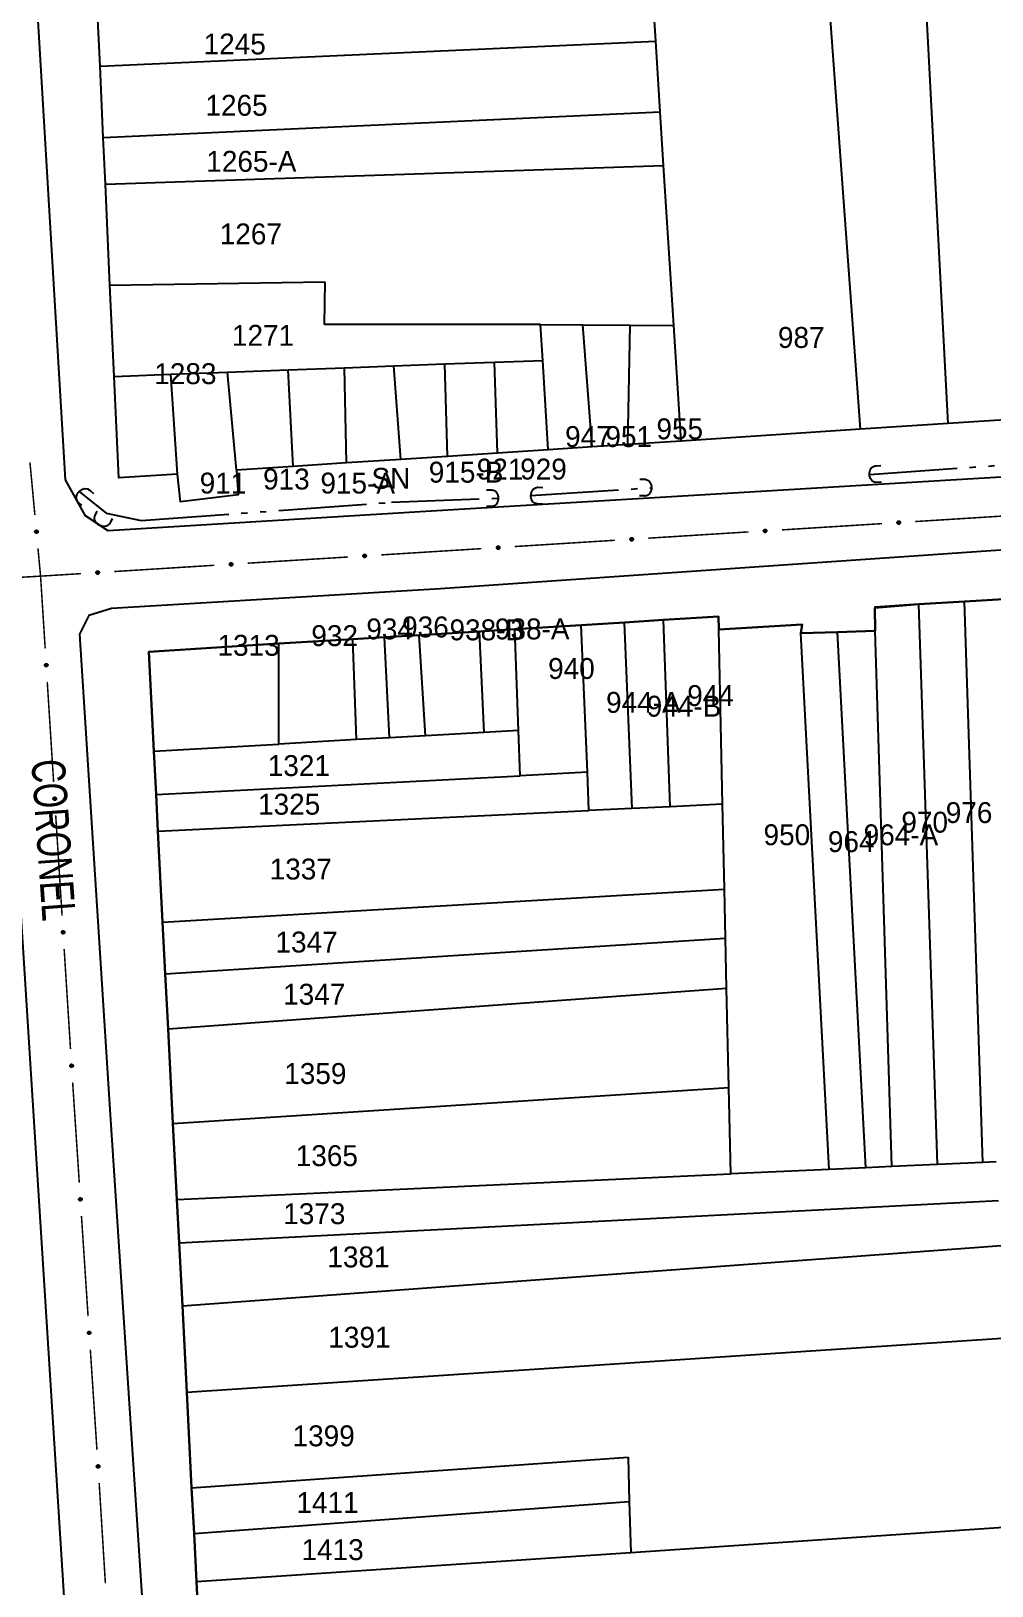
# Model space of a CAD drawing. Extents: x 201225 to 202591, y 4854937 to 4856079.
# Drawn here: x 202127.8 to 202242.7, y 4855691.4 to 4855877.3 of the extents above; entities that cross this region are included whole.
import ezdxf
from ezdxf.enums import TextEntityAlignment as Align

# ---------------------------------------------------------------- set-up
doc = ezdxf.new("R2010")
doc.units = 0
doc.header["$LTSCALE"] = 1.5
doc.header["$MEASUREMENT"] = 0
doc.linetypes.add('TRACO_05', pattern=[11, 7, -1, 0.5, -1, 0.5, -1])
for name, color, linetype in [('CD_MALHA_LOTES', 7, 'CONTINUOUS'), ('HD-VALAS-DRENOS', 170, 'CONTINUOUS'), ('RU-QUADRA', 210, 'CONTINUOUS'), ('SV-BUEIRO-VALA', 7, 'CONTINUOUS'), ('SV-EIXO-RUA-PAV', 20, 'CONTINUOUS'), ('SV-RUA-PAVIM', 7, 'CONTINUOUS'), ('SV-TXT-RUA-PAV', 7, 'CONTINUOUS'), ('Th_NmrPort', 7, 'CONTINUOUS')]:
    doc.layers.add(name, color=color, linetype=linetype)
doc.styles.add('ARIAL', font='ARIAL.SHX')

# ---------------------------------------------------------------- blocks, each defined once
blk = doc.blocks.new('COD120', base_point=(202325.86, 4856054.02))
at = {"layer": 'SV-BUEIRO-VALA'}
blk.add_lwpolyline([(202324.86, 4856052.62), (202324.86, 4856053.203333), (202324.86, 4856053.290833), (202324.943333, 4856053.524167), (202325.11, 4856053.786667), (202325.36, 4856053.9325), (202325.693333, 4856054.02), (202326.026667, 4856054.02), (202326.36, 4856053.9325), (202326.61, 4856053.786667), (202326.776667, 4856053.524167), (202326.86, 4856053.290833), (202326.86, 4856053.203333), (202326.86, 4856052.62)], dxfattribs=at)

msp = doc.modelspace()

# ---------------------------------------------------------------- linework, layer by layer
at = {"layer": 'CD_MALHA_LOTES', "linetype": 'Continuous', "flags": 128}
for points in [[(202227.03, 4855829.73), (202222.2, 4855895.68)], [(202237.51, 4855830.41), (202234.06, 4855896.52)], [(202202.54, 4855876.15), (202202.12, 4855882.91)], [(202136.08, 4855873.16), (202135.79, 4855879.55)], [(202136.08, 4855873.16), (202202.54, 4855876.15)], [(202203.08, 4855867.67), (202202.54, 4855876.15)], [(202136.47, 4855864.63), (202136.08, 4855873.16)], [(202136.47, 4855864.63), (202203.08, 4855867.67)], [(202203.49, 4855861.27), (202203.08, 4855867.67)], [(202136.72, 4855859.03), (202136.47, 4855864.63)], [(202136.72, 4855859.03), (202203.49, 4855861.27)], [(202204.69, 4855842.13), (202203.49, 4855861.27)], [(202137.27, 4855846.96), (202136.72, 4855859.03)], [(202137.27, 4855846.96), (202162.98, 4855847.35)], [(202137.76, 4855836.06), (202137.27, 4855846.96)], [(202189.02, 4855837.97), (202188.77, 4855842.27)], [(202188.77, 4855842.27), (202193.84, 4855842.23)], [(202194.94, 4855827.62), (202193.84, 4855842.23)], [(202193.84, 4855842.23), (202199.49, 4855842.18)], [(202199.21, 4855827.9), (202199.49, 4855842.18)], [(202199.49, 4855842.18), (202204.69, 4855842.13)], [(202205.57, 4855828.32), (202204.69, 4855842.13)], [(202158.57, 4855836.84), (202165.32, 4855837.09)], [(202165.32, 4855837.09), (202171.23, 4855837.3)], [(202165.57, 4855825.7), (202165.32, 4855837.09)], [(202171.23, 4855837.3), (202177.31, 4855837.54)], [(202172.05, 4855826.12), (202171.23, 4855837.3)], [(202177.31, 4855837.54), (202183.25, 4855837.76)], [(202177.65, 4855826.49), (202177.31, 4855837.54)], [(202183.25, 4855837.76), (202189.02, 4855837.97)], [(202183.6, 4855826.88), (202183.25, 4855837.76)], [(202189.67, 4855827.28), (202189.02, 4855837.97)], [(202137.76, 4855836.06), (202144.53, 4855836.31)], [(202138.31, 4855823.91), (202137.76, 4855836.06)], [(202144.53, 4855836.31), (202151.34, 4855836.57)], [(202145.35, 4855824.37), (202144.53, 4855836.31)], [(202151.34, 4855836.57), (202158.57, 4855836.84)], [(202152.4, 4855824.83), (202151.34, 4855836.57)], [(202159.18, 4855825.28), (202158.57, 4855836.84)], [(202227.03, 4855829.73), (202205.57, 4855828.32)], [(202237.51, 4855830.41), (202227.03, 4855829.73)], [(202249.22, 4855831.18), (202237.51, 4855830.41)], [(202199.21, 4855827.9), (202194.94, 4855827.62)], [(202205.57, 4855828.32), (202199.21, 4855827.9)], [(202172.05, 4855826.12), (202165.57, 4855825.7)], [(202177.65, 4855826.49), (202172.05, 4855826.12)], [(202183.6, 4855826.88), (202177.65, 4855826.49)], [(202189.67, 4855827.28), (202183.6, 4855826.88)], [(202194.94, 4855827.62), (202189.67, 4855827.28)], [(202145.35, 4855824.37), (202138.31, 4855823.91)], [(202145.71, 4855821.06), (202145.35, 4855824.37)], [(202159.18, 4855825.28), (202152.4, 4855824.83)], [(202152.4, 4855824.83), (202152.62, 4855821.88)], [(202165.57, 4855825.7), (202159.18, 4855825.28)], [(202152.62, 4855821.88), (202145.71, 4855821.06)], [(202239.46, 4855809.13), (202244.87, 4855809.47)], [(202203.49, 4855806.93), (202210.05, 4855807.33)], [(202210.05, 4855807.33), (202210.09, 4855805.78)], [(202228.73, 4855808.38), (202234.02, 4855808.8)], [(202228.79, 4855805.63), (202228.73, 4855808.38)], [(202234.02, 4855808.8), (202239.46, 4855809.13)], [(202236.23, 4855741.83), (202234.02, 4855808.8)], [(202241.67, 4855742.08), (202239.46, 4855809.13)], [(202174.25, 4855805.13), (202181.46, 4855805.57)], [(202181.46, 4855805.57), (202185.68, 4855805.83)], [(202182.04, 4855793.48), (202181.46, 4855805.57)], [(202185.68, 4855805.83), (202193.64, 4855806.32)], [(202186.12, 4855793.71), (202185.68, 4855805.83)], [(202193.64, 4855806.32), (202198.79, 4855806.64)], [(202194.37, 4855788.72), (202193.64, 4855806.32)], [(202198.79, 4855806.64), (202203.49, 4855806.93)], [(202199.71, 4855784.38), (202198.79, 4855806.64)], [(202204.25, 4855784.6), (202203.49, 4855806.93)], [(202210.09, 4855805.78), (202220.04, 4855806.37)], [(202210.54, 4855784.9), (202210.09, 4855805.78)], [(202220.04, 4855806.37), (202219.89, 4855805.34)], [(202219.89, 4855805.34), (202224.3, 4855805.48)], [(202224.3, 4855805.48), (202228.79, 4855805.63)], [(202227.68, 4855741.43), (202224.3, 4855805.48)], [(202230.77, 4855741.57), (202228.79, 4855805.63)], [(202141.9, 4855803.14), (202157.46, 4855804.1)], [(202157.46, 4855804.1), (202166.3, 4855804.64)], [(202157.46, 4855792.09), (202157.46, 4855804.1)], [(202166.3, 4855804.64), (202170.12, 4855804.88)], [(202166.77, 4855792.62), (202166.3, 4855804.64)], [(202170.12, 4855804.88), (202174.25, 4855805.13)], [(202170.72, 4855792.84), (202170.12, 4855804.88)], [(202175, 4855793.08), (202174.25, 4855805.13)], [(202223.28, 4855741.23), (202219.89, 4855805.34)], [(202142.52, 4855791.24), (202141.9, 4855803.14)], [(202166.77, 4855792.62), (202157.46, 4855792.09)], [(202170.72, 4855792.84), (202166.77, 4855792.62)], [(202175, 4855793.08), (202170.72, 4855792.84)], [(202182.04, 4855793.48), (202175, 4855793.08)], [(202186.12, 4855793.71), (202182.04, 4855793.48)], [(202186.32, 4855788.31), (202186.12, 4855793.71)], [(202142.52, 4855791.24), (202157.46, 4855792.09)], [(202142.78, 4855786.08), (202142.52, 4855791.24)], [(202194.37, 4855788.72), (202186.32, 4855788.31)], [(202194.56, 4855784.14), (202194.37, 4855788.72)], [(202142.78, 4855786.08), (202186.32, 4855788.31)], [(202143.01, 4855781.67), (202142.78, 4855786.08)], [(202143.01, 4855781.67), (202194.56, 4855784.14)], [(202199.71, 4855784.38), (202194.56, 4855784.14)], [(202204.25, 4855784.6), (202199.71, 4855784.38)], [(202210.54, 4855784.9), (202204.25, 4855784.6)], [(202210.76, 4855774.76), (202210.54, 4855784.9)], [(202143.57, 4855770.8), (202143.01, 4855781.67)], [(202143.57, 4855770.8), (202210.76, 4855774.76)], [(202210.89, 4855768.88), (202210.76, 4855774.76)], [(202143.88, 4855764.62), (202143.57, 4855770.8)], [(202143.88, 4855764.62), (202210.89, 4855768.88)], [(202211.02, 4855762.92), (202210.89, 4855768.88)], [(202144.22, 4855758.06), (202143.88, 4855764.62)], [(202144.22, 4855758.06), (202211.02, 4855762.92)], [(202211.28, 4855751.01), (202211.02, 4855762.92)], [(202144.8, 4855746.73), (202144.22, 4855758.06)], [(202144.8, 4855746.73), (202211.28, 4855751.01)], [(202211.51, 4855740.69), (202211.28, 4855751.01)], [(202145.27, 4855737.63), (202144.8, 4855746.73)], [(202145.27, 4855737.63), (202211.51, 4855740.69)], [(202223.28, 4855741.23), (202211.51, 4855740.69)], [(202227.68, 4855741.43), (202223.28, 4855741.23)], [(202230.77, 4855741.57), (202227.68, 4855741.43)], [(202236.23, 4855741.83), (202230.77, 4855741.57)], [(202241.67, 4855742.08), (202236.23, 4855741.83)], [(202243.26, 4855742.15), (202241.67, 4855742.08)], [(202145.54, 4855732.47), (202145.27, 4855737.63)], [(202145.54, 4855732.47), (202243.55, 4855737.5)], [(202145.93, 4855724.91), (202145.54, 4855732.47)], [(202145.93, 4855724.91), (202243.88, 4855732.15)], [(202146.45, 4855714.62), (202145.93, 4855724.91)], [(202146.45, 4855714.62), (202244.56, 4855721.11)], [(202147.04, 4855703.16), (202146.45, 4855714.62)], [(202147.04, 4855703.16), (202199.23, 4855706.83)], [(202199.23, 4855706.83), (202199.38, 4855701.53)], [(202147.32, 4855697.71), (202147.04, 4855703.16)], [(202147.32, 4855697.71), (202199.38, 4855701.53)], [(202199.38, 4855701.53), (202199.55, 4855695.45)], [(202147.62, 4855691.97), (202147.32, 4855697.71)], [(202199.55, 4855695.45), (202245.94, 4855698.57)], [(202147.62, 4855691.97), (202199.55, 4855695.45)], [(202148.15, 4855681.54), (202147.62, 4855691.97)]]:
    msp.add_lwpolyline(points, dxfattribs=at)
at = {"layer": 'CD_MALHA_LOTES', "linetype": 'Continuous'}
for points in [[(202162.98, 4855847.35), (202162.87, 4855842.27)], [(202188.77, 4855842.27), (202162.87, 4855842.27)]]:
    msp.add_lwpolyline(points, dxfattribs=at)
at = {"layer": 'HD-VALAS-DRENOS', "linetype": 'TRACO_05'}
for points in [[(202228.11, 4855824.34, 8.88), (202250.09, 4855825.87, 8.35), (202255.49, 4855826.05, 8.24), (202261.86, 4855826.72, 8.23), (202266.82, 4855826.94, 8.13), (202272.97, 4855827.46, 7.91), (202277.86, 4855827.76, 7.84), (202283.2, 4855828.13, 7.81), (202288.76, 4855828.57, 7.66), (202293.57, 4855828.87, 7.31), (202298.02, 4855829.24, 7.26), (202302.61, 4855829.84, 7.08), (202306.73, 4855830.63, 7.03), (202308.28, 4855829.03, 7.01)], [(202133.58, 4855822.29, 10.92), (202136.83, 4855819.72, 10.9), (202141.01, 4855818.81, 10.69), (202170.94, 4855821, 9.95), (202183.7, 4855821.5, 9.86)], [(202187.62, 4855821.83, 9.85), (202202.03, 4855822.74, 9.45)]]:
    msp.add_polyline3d(points, dxfattribs=at)
at = {"layer": 'RU-QUADRA', "linetype": 'Continuous'}
msp.add_lwpolyline([(202249.22, 4855831.18), (202237.51, 4855830.41), (202227.03, 4855829.73), (202205.57, 4855828.32), (202199.21, 4855827.9), (202194.94, 4855827.62), (202189.67, 4855827.28), (202183.6, 4855826.88), (202177.65, 4855826.49), (202172.05, 4855826.12), (202165.57, 4855825.7), (202159.18, 4855825.28), (202152.4, 4855824.83), (202152.62, 4855821.88), (202145.71, 4855821.06), (202145.35, 4855824.37), (202138.31, 4855823.91), (202137.76, 4855836.06), (202137.27, 4855846.96), (202136.72, 4855859.03), (202136.47, 4855864.63), (202136.08, 4855873.16), (202135.79, 4855879.55)], dxfattribs=at)
at = {"layer": 'RU-QUADRA', "linetype": 'Continuous', "flags": 128}
msp.add_lwpolyline([(202244.87, 4855809.47), (202239.46, 4855809.13), (202234.02, 4855808.8), (202228.74, 4855808.48), (202228.79, 4855805.63), (202224.3, 4855805.48), (202219.89, 4855805.34), (202220.04, 4855806.37), (202210.09, 4855805.78), (202210.05, 4855807.33), (202203.49, 4855806.93), (202198.79, 4855806.64), (202193.64, 4855806.32), (202185.68, 4855805.83), (202181.46, 4855805.57), (202174.25, 4855805.13), (202170.12, 4855804.88), (202166.3, 4855804.64), (202157.46, 4855804.1), (202141.9, 4855803.14), (202142.52, 4855791.24), (202142.78, 4855786.08), (202143.01, 4855781.67), (202143.57, 4855770.8), (202143.88, 4855764.62), (202144.22, 4855758.06), (202144.8, 4855746.73), (202145.27, 4855737.63), (202145.54, 4855732.47), (202145.93, 4855724.91), (202146.45, 4855714.62), (202147.04, 4855703.16), (202147.32, 4855697.71), (202147.62, 4855691.97), (202148.15, 4855681.54)], dxfattribs=at)
at = {"layer": 'SV-EIXO-RUA-PAV', "const_width": 0.18}
for points in [[(202127.7, 4855825.78), (202128.29, 4855819.47)], [(202217.63, 4855817.7), (202229.61, 4855818.45)], [(202233.6, 4855818.7), (202245.57, 4855819.45)], [(202201.66, 4855816.71), (202213.64, 4855817.46)], [(202128.66, 4855815.49), (202128.94, 4855812.5)], [(202169.72, 4855814.71), (202181.7, 4855815.46)], [(202185.69, 4855815.71), (202197.67, 4855816.46)], [(202137.78, 4855812.72), (202149.76, 4855813.47)], [(202153.75, 4855813.72), (202165.73, 4855814.46)], [(202121.81, 4855811.76), (202128.8, 4855812.16)], [(202128.8, 4855812.16), (202128.97, 4855812.17)], [(202128.94, 4855812.5), (202128.97, 4855812.17)], [(202128.97, 4855812.17), (202133.79, 4855812.47)], [(202128.97, 4855812.17), (202129.52, 4855803.52)], [(202129.77, 4855799.53), (202130.53, 4855787.55)], [(202130.78, 4855783.56), (202131.54, 4855771.59)], [(202131.79, 4855767.59), (202132.55, 4855755.62)], [(202132.81, 4855751.63), (202132.84, 4855751.09)], [(202132.84, 4855751.09), (202133.6, 4855739.65)], [(202133.86, 4855735.66), (202134.65, 4855723.69)], [(202134.92, 4855719.7), (202135.71, 4855707.72)], [(202135.98, 4855703.73), (202136.04, 4855702.75)], [(202136.04, 4855702.75), (202136.72, 4855691.75)]]:
    msp.add_lwpolyline(points, dxfattribs=at)
at = {"layer": 'SV-EIXO-RUA-PAV'}
for points in [[(202231.45, 4855818.68), (202231.48, 4855818.71), (202231.52, 4855818.74), (202231.55, 4855818.75), (202231.59, 4855818.76), (202231.62, 4855818.76), (202231.66, 4855818.75), (202231.7, 4855818.73), (202231.73, 4855818.7), (202231.76, 4855818.66), (202231.77, 4855818.63), (202231.78, 4855818.59), (202231.77, 4855818.56), (202231.76, 4855818.52), (202231.75, 4855818.48), (202231.71, 4855818.45), (202231.68, 4855818.42), (202231.64, 4855818.41), (202231.61, 4855818.4), (202231.57, 4855818.41), (202231.54, 4855818.41), (202231.5, 4855818.43), (202231.46, 4855818.47), (202231.44, 4855818.5), (202231.43, 4855818.53), (202231.42, 4855818.57), (202231.42, 4855818.6), (202231.43, 4855818.64), (202231.45, 4855818.68)], [(202128.57, 4855817.63), (202128.61, 4855817.6), (202128.64, 4855817.57), (202128.65, 4855817.53), (202128.65, 4855817.5), (202128.65, 4855817.47), (202128.65, 4855817.43), (202128.63, 4855817.39), (202128.6, 4855817.35), (202128.56, 4855817.33), (202128.53, 4855817.31), (202128.49, 4855817.31), (202128.46, 4855817.31), (202128.42, 4855817.32), (202128.38, 4855817.33), (202128.35, 4855817.37), (202128.32, 4855817.4), (202128.31, 4855817.43), (202128.3, 4855817.47), (202128.3, 4855817.5), (202128.31, 4855817.54), (202128.33, 4855817.58), (202128.36, 4855817.61), (202128.39, 4855817.64), (202128.43, 4855817.65), (202128.46, 4855817.66), (202128.5, 4855817.66), (202128.53, 4855817.65), (202128.57, 4855817.63)], [(202199.51, 4855816.68), (202199.55, 4855816.72), (202199.58, 4855816.75), (202199.62, 4855816.76), (202199.65, 4855816.76), (202199.68, 4855816.76), (202199.72, 4855816.75), (202199.76, 4855816.74), (202199.79, 4855816.7), (202199.82, 4855816.67), (202199.83, 4855816.63), (202199.84, 4855816.6), (202199.84, 4855816.56), (202199.83, 4855816.53), (202199.81, 4855816.49), (202199.78, 4855816.45), (202199.74, 4855816.43), (202199.71, 4855816.42), (202199.67, 4855816.41), (202199.64, 4855816.41), (202199.6, 4855816.42), (202199.56, 4855816.44), (202199.53, 4855816.47), (202199.5, 4855816.51), (202199.49, 4855816.54), (202199.49, 4855816.58), (202199.49, 4855816.61), (202199.49, 4855816.65), (202199.51, 4855816.68)], [(202215.48, 4855817.68), (202215.51, 4855817.72), (202215.55, 4855817.74), (202215.58, 4855817.76), (202215.62, 4855817.76), (202215.65, 4855817.76), (202215.69, 4855817.75), (202215.73, 4855817.73), (202215.76, 4855817.7), (202215.79, 4855817.66), (202215.8, 4855817.63), (202215.81, 4855817.59), (202215.81, 4855817.56), (202215.8, 4855817.52), (202215.78, 4855817.49), (202215.74, 4855817.45), (202215.71, 4855817.42), (202215.68, 4855817.41), (202215.64, 4855817.41), (202215.6, 4855817.41), (202215.57, 4855817.42), (202215.53, 4855817.44), (202215.5, 4855817.47), (202215.47, 4855817.5), (202215.46, 4855817.54), (202215.45, 4855817.57), (202215.45, 4855817.61), (202215.46, 4855817.64), (202215.48, 4855817.68)], [(202167.58, 4855814.69), (202167.61, 4855814.73), (202167.64, 4855814.75), (202167.68, 4855814.77), (202167.71, 4855814.77), (202167.75, 4855814.77), (202167.78, 4855814.76), (202167.82, 4855814.74), (202167.86, 4855814.71), (202167.88, 4855814.67), (202167.9, 4855814.64), (202167.9, 4855814.6), (202167.9, 4855814.57), (202167.89, 4855814.53), (202167.87, 4855814.49), (202167.84, 4855814.46), (202167.8, 4855814.43), (202167.77, 4855814.42), (202167.73, 4855814.42), (202167.7, 4855814.42), (202167.66, 4855814.43), (202167.62, 4855814.45), (202167.59, 4855814.48), (202167.56, 4855814.51), (202167.55, 4855814.55), (202167.55, 4855814.58), (202167.55, 4855814.62), (202167.55, 4855814.65), (202167.58, 4855814.69)], [(202183.54, 4855815.69), (202183.58, 4855815.72), (202183.61, 4855815.75), (202183.65, 4855815.76), (202183.68, 4855815.77), (202183.72, 4855815.76), (202183.75, 4855815.76), (202183.79, 4855815.74), (202183.83, 4855815.71), (202183.85, 4855815.67), (202183.86, 4855815.64), (202183.87, 4855815.6), (202183.87, 4855815.57), (202183.86, 4855815.53), (202183.84, 4855815.49), (202183.81, 4855815.45), (202183.77, 4855815.43), (202183.74, 4855815.42), (202183.7, 4855815.41), (202183.67, 4855815.41), (202183.63, 4855815.42), (202183.59, 4855815.44), (202183.56, 4855815.47), (202183.53, 4855815.51), (202183.52, 4855815.54), (202183.52, 4855815.58), (202183.52, 4855815.61), (202183.52, 4855815.65), (202183.54, 4855815.69)], [(202151.61, 4855813.69), (202151.64, 4855813.73), (202151.67, 4855813.76), (202151.71, 4855813.77), (202151.74, 4855813.77), (202151.78, 4855813.77), (202151.81, 4855813.76), (202151.85, 4855813.74), (202151.89, 4855813.71), (202151.91, 4855813.68), (202151.93, 4855813.64), (202151.93, 4855813.61), (202151.93, 4855813.57), (202151.92, 4855813.54), (202151.9, 4855813.5), (202151.87, 4855813.46), (202151.83, 4855813.44), (202151.8, 4855813.42), (202151.76, 4855813.42), (202151.73, 4855813.42), (202151.69, 4855813.43), (202151.66, 4855813.45), (202151.62, 4855813.48), (202151.59, 4855813.52), (202151.58, 4855813.55), (202151.58, 4855813.58), (202151.58, 4855813.62), (202151.59, 4855813.66), (202151.61, 4855813.69)], [(202135.64, 4855812.7), (202135.67, 4855812.73), (202135.7, 4855812.76), (202135.74, 4855812.77), (202135.77, 4855812.78), (202135.81, 4855812.77), (202135.84, 4855812.77), (202135.88, 4855812.75), (202135.92, 4855812.72), (202135.94, 4855812.68), (202135.96, 4855812.64), (202135.96, 4855812.61), (202135.96, 4855812.57), (202135.95, 4855812.54), (202135.93, 4855812.5), (202135.9, 4855812.46), (202135.87, 4855812.44), (202135.83, 4855812.43), (202135.8, 4855812.42), (202135.76, 4855812.42), (202135.72, 4855812.43), (202135.69, 4855812.45), (202135.65, 4855812.48), (202135.63, 4855812.52), (202135.61, 4855812.55), (202135.61, 4855812.59), (202135.61, 4855812.62), (202135.62, 4855812.66), (202135.64, 4855812.7)], [(202129.75, 4855801.68), (202129.78, 4855801.64), (202129.81, 4855801.61), (202129.82, 4855801.57), (202129.82, 4855801.54), (202129.82, 4855801.5), (202129.81, 4855801.47), (202129.8, 4855801.43), (202129.76, 4855801.39), (202129.73, 4855801.37), (202129.69, 4855801.36), (202129.66, 4855801.35), (202129.62, 4855801.35), (202129.59, 4855801.36), (202129.55, 4855801.38), (202129.51, 4855801.41), (202129.49, 4855801.45), (202129.48, 4855801.48), (202129.47, 4855801.52), (202129.47, 4855801.55), (202129.48, 4855801.59), (202129.5, 4855801.63), (202129.53, 4855801.66), (202129.57, 4855801.69), (202129.6, 4855801.7), (202129.64, 4855801.7), (202129.67, 4855801.7), (202129.71, 4855801.7), (202129.75, 4855801.68)], [(202130.76, 4855785.71), (202130.79, 4855785.68), (202130.82, 4855785.64), (202130.83, 4855785.61), (202130.84, 4855785.57), (202130.83, 4855785.54), (202130.83, 4855785.5), (202130.81, 4855785.46), (202130.78, 4855785.43), (202130.74, 4855785.4), (202130.71, 4855785.39), (202130.67, 4855785.38), (202130.64, 4855785.38), (202130.6, 4855785.39), (202130.56, 4855785.41), (202130.52, 4855785.45), (202130.5, 4855785.48), (202130.49, 4855785.51), (202130.48, 4855785.55), (202130.48, 4855785.59), (202130.49, 4855785.62), (202130.51, 4855785.66), (202130.54, 4855785.69), (202130.58, 4855785.72), (202130.61, 4855785.73), (202130.65, 4855785.74), (202130.68, 4855785.74), (202130.72, 4855785.73), (202130.76, 4855785.71)], [(202131.77, 4855769.74), (202131.81, 4855769.71), (202131.83, 4855769.67), (202131.84, 4855769.64), (202131.85, 4855769.6), (202131.85, 4855769.57), (202131.84, 4855769.53), (202131.82, 4855769.5), (202131.79, 4855769.46), (202131.75, 4855769.43), (202131.72, 4855769.42), (202131.68, 4855769.41), (202131.65, 4855769.42), (202131.61, 4855769.43), (202131.57, 4855769.44), (202131.54, 4855769.48), (202131.51, 4855769.51), (202131.5, 4855769.55), (202131.5, 4855769.58), (202131.5, 4855769.62), (202131.5, 4855769.65), (202131.52, 4855769.69), (202131.56, 4855769.73), (202131.59, 4855769.75), (202131.62, 4855769.76), (202131.66, 4855769.77), (202131.7, 4855769.77), (202131.73, 4855769.76), (202131.77, 4855769.74)], [(202132.78, 4855753.77), (202132.82, 4855753.74), (202132.84, 4855753.7), (202132.86, 4855753.67), (202132.86, 4855753.64), (202132.86, 4855753.6), (202132.85, 4855753.56), (202132.83, 4855753.53), (202132.8, 4855753.49), (202132.76, 4855753.47), (202132.73, 4855753.45), (202132.69, 4855753.45), (202132.66, 4855753.45), (202132.62, 4855753.46), (202132.59, 4855753.48), (202132.55, 4855753.51), (202132.52, 4855753.54), (202132.51, 4855753.58), (202132.51, 4855753.61), (202132.51, 4855753.65), (202132.52, 4855753.68), (202132.54, 4855753.72), (202132.57, 4855753.76), (202132.6, 4855753.78), (202132.64, 4855753.8), (202132.67, 4855753.8), (202132.71, 4855753.8), (202132.74, 4855753.79), (202132.78, 4855753.77)], [(202133.83, 4855737.81), (202133.87, 4855737.77), (202133.89, 4855737.74), (202133.91, 4855737.7), (202133.91, 4855737.67), (202133.91, 4855737.64), (202133.9, 4855737.6), (202133.88, 4855737.56), (202133.85, 4855737.53), (202133.81, 4855737.5), (202133.78, 4855737.49), (202133.74, 4855737.48), (202133.71, 4855737.48), (202133.67, 4855737.49), (202133.64, 4855737.51), (202133.6, 4855737.54), (202133.57, 4855737.58), (202133.56, 4855737.61), (202133.56, 4855737.65), (202133.56, 4855737.68), (202133.57, 4855737.72), (202133.58, 4855737.76), (202133.62, 4855737.79), (202133.65, 4855737.82), (202133.69, 4855737.83), (202133.72, 4855737.83), (202133.76, 4855737.83), (202133.79, 4855737.83), (202133.83, 4855737.81)], [(202134.89, 4855721.84), (202134.92, 4855721.81), (202134.95, 4855721.77), (202134.96, 4855721.74), (202134.97, 4855721.71), (202134.96, 4855721.67), (202134.96, 4855721.63), (202134.94, 4855721.6), (202134.91, 4855721.56), (202134.87, 4855721.54), (202134.84, 4855721.52), (202134.8, 4855721.52), (202134.77, 4855721.52), (202134.73, 4855721.53), (202134.69, 4855721.55), (202134.66, 4855721.58), (202134.63, 4855721.61), (202134.62, 4855721.65), (202134.61, 4855721.68), (202134.61, 4855721.72), (202134.62, 4855721.75), (202134.64, 4855721.79), (202134.67, 4855721.83), (202134.71, 4855721.85), (202134.74, 4855721.86), (202134.78, 4855721.87), (202134.81, 4855721.87), (202134.85, 4855721.86), (202134.89, 4855721.84)], [(202135.94, 4855705.88), (202135.98, 4855705.84), (202136.01, 4855705.81), (202136.02, 4855705.77), (202136.02, 4855705.74), (202136.02, 4855705.71), (202136.01, 4855705.67), (202136, 4855705.63), (202135.96, 4855705.59), (202135.93, 4855705.57), (202135.89, 4855705.56), (202135.86, 4855705.55), (202135.82, 4855705.55), (202135.79, 4855705.56), (202135.75, 4855705.58), (202135.71, 4855705.61), (202135.69, 4855705.65), (202135.68, 4855705.68), (202135.67, 4855705.72), (202135.67, 4855705.75), (202135.68, 4855705.79), (202135.7, 4855705.83), (202135.73, 4855705.86), (202135.77, 4855705.89), (202135.8, 4855705.9), (202135.83, 4855705.9), (202135.87, 4855705.9), (202135.91, 4855705.9), (202135.94, 4855705.88)]]:
    msp.add_lwpolyline(points, close=True, dxfattribs=at)
for points in [[(202231.42, 4855818.6), (202231.76, 4855818.66)], [(202231.42, 4855818.57), (202231.77, 4855818.63)], [(202231.43, 4855818.64), (202231.73, 4855818.7)], [(202231.43, 4855818.62), (202231.74, 4855818.68)], [(202231.43, 4855818.59), (202231.76, 4855818.64)], [(202231.43, 4855818.55), (202231.77, 4855818.61)], [(202231.43, 4855818.53), (202231.78, 4855818.59)], [(202231.44, 4855818.66), (202231.71, 4855818.71)], [(202231.44, 4855818.52), (202231.77, 4855818.57)], [(202231.44, 4855818.5), (202231.77, 4855818.56)], [(202231.45, 4855818.68), (202231.7, 4855818.73)], [(202231.45, 4855818.48), (202231.77, 4855818.54)], [(202231.46, 4855818.47), (202231.76, 4855818.52)], [(202231.47, 4855818.7), (202231.67, 4855818.74)], [(202231.48, 4855818.71), (202231.66, 4855818.75)], [(202231.49, 4855818.45), (202231.75, 4855818.5)], [(202231.5, 4855818.73), (202231.63, 4855818.75)], [(202231.5, 4855818.43), (202231.75, 4855818.48)], [(202231.52, 4855818.74), (202231.62, 4855818.76)], [(202231.52, 4855818.43), (202231.72, 4855818.46)], [(202128.3, 4855817.5), (202128.32, 4855817.4)], [(202128.31, 4855817.54), (202128.35, 4855817.37)], [(202128.31, 4855817.52), (202128.33, 4855817.39)], [(202128.32, 4855817.55), (202128.36, 4855817.36)], [(202128.33, 4855817.58), (202128.38, 4855817.33)], [(202128.34, 4855817.59), (202128.4, 4855817.33)], [(202128.36, 4855817.61), (202128.42, 4855817.32)], [(202128.37, 4855817.63), (202128.44, 4855817.32)], [(202128.39, 4855817.64), (202128.46, 4855817.31)], [(202128.41, 4855817.64), (202128.48, 4855817.31)], [(202128.43, 4855817.65), (202128.49, 4855817.31)], [(202128.44, 4855817.65), (202128.51, 4855817.31)], [(202128.46, 4855817.66), (202128.53, 4855817.31)], [(202128.48, 4855817.66), (202128.55, 4855817.33)], [(202128.5, 4855817.66), (202128.56, 4855817.33)], [(202128.51, 4855817.65), (202128.58, 4855817.35)], [(202128.53, 4855817.65), (202128.6, 4855817.35)], [(202128.55, 4855817.64), (202128.61, 4855817.38)], [(202128.57, 4855817.63), (202128.63, 4855817.39)], [(202128.59, 4855817.62), (202128.64, 4855817.42)], [(202128.61, 4855817.6), (202128.65, 4855817.43)], [(202128.62, 4855817.58), (202128.65, 4855817.46)], [(202128.64, 4855817.57), (202128.65, 4855817.47)], [(202199.49, 4855816.65), (202199.79, 4855816.7)], [(202199.49, 4855816.63), (202199.8, 4855816.68)], [(202199.49, 4855816.61), (202199.82, 4855816.67)], [(202199.49, 4855816.59), (202199.82, 4855816.65)], [(202199.49, 4855816.58), (202199.83, 4855816.63)], [(202199.49, 4855816.56), (202199.83, 4855816.61)], [(202199.49, 4855816.54), (202199.84, 4855816.6)], [(202199.5, 4855816.66), (202199.77, 4855816.72)], [(202199.51, 4855816.68), (202199.76, 4855816.74)], [(202199.53, 4855816.7), (202199.73, 4855816.74)], [(202199.55, 4855816.72), (202199.72, 4855816.75)], [(202199.57, 4855816.74), (202199.69, 4855816.76)], [(202199.58, 4855816.75), (202199.68, 4855816.76)], [(202215.45, 4855817.61), (202215.79, 4855817.66)], [(202215.45, 4855817.57), (202215.8, 4855817.63)], [(202215.46, 4855817.64), (202215.76, 4855817.7)], [(202215.46, 4855817.63), (202215.77, 4855817.68)], [(202215.46, 4855817.59), (202215.79, 4855817.65)], [(202215.46, 4855817.55), (202215.8, 4855817.61)], [(202215.46, 4855817.54), (202215.81, 4855817.59)], [(202215.47, 4855817.66), (202215.74, 4855817.71)], [(202215.47, 4855817.52), (202215.8, 4855817.58)], [(202215.47, 4855817.5), (202215.81, 4855817.56)], [(202215.48, 4855817.68), (202215.73, 4855817.73)], [(202215.49, 4855817.48), (202215.8, 4855817.54)], [(202215.5, 4855817.7), (202215.7, 4855817.74)], [(202215.5, 4855817.47), (202215.8, 4855817.52)], [(202215.51, 4855817.72), (202215.69, 4855817.75)], [(202215.52, 4855817.45), (202215.78, 4855817.5)], [(202215.53, 4855817.73), (202215.66, 4855817.75)], [(202215.53, 4855817.44), (202215.78, 4855817.49)], [(202215.55, 4855817.74), (202215.65, 4855817.76)], [(202215.56, 4855817.43), (202215.75, 4855817.47)], [(202215.57, 4855817.42), (202215.74, 4855817.45)], [(202215.59, 4855817.41), (202215.72, 4855817.44)], [(202215.6, 4855817.41), (202215.71, 4855817.42)], [(202231.54, 4855818.41), (202231.71, 4855818.45)], [(202231.56, 4855818.41), (202231.69, 4855818.43)], [(202231.57, 4855818.41), (202231.68, 4855818.42)], [(202167.58, 4855814.69), (202167.82, 4855814.74)], [(202167.59, 4855814.71), (202167.79, 4855814.75)], [(202167.61, 4855814.73), (202167.78, 4855814.76)], [(202167.63, 4855814.74), (202167.76, 4855814.76)], [(202167.64, 4855814.75), (202167.75, 4855814.77)], [(202183.52, 4855815.65), (202183.83, 4855815.71)], [(202183.52, 4855815.63), (202183.83, 4855815.69)], [(202183.52, 4855815.61), (202183.85, 4855815.67)], [(202183.52, 4855815.6), (202183.85, 4855815.65)], [(202183.52, 4855815.58), (202183.86, 4855815.64)], [(202183.52, 4855815.56), (202183.87, 4855815.61)], [(202183.52, 4855815.54), (202183.87, 4855815.6)], [(202183.53, 4855815.53), (202183.87, 4855815.58)], [(202183.53, 4855815.51), (202183.87, 4855815.57)], [(202183.54, 4855815.69), (202183.79, 4855815.74)], [(202183.54, 4855815.67), (202183.8, 4855815.72)], [(202183.55, 4855815.49), (202183.86, 4855815.55)], [(202183.56, 4855815.71), (202183.76, 4855815.75)], [(202183.56, 4855815.47), (202183.86, 4855815.53)], [(202183.58, 4855815.72), (202183.75, 4855815.76)], [(202183.58, 4855815.46), (202183.85, 4855815.51)], [(202183.59, 4855815.44), (202183.84, 4855815.49)], [(202183.6, 4855815.74), (202183.72, 4855815.76)], [(202183.61, 4855815.75), (202183.72, 4855815.76)], [(202183.62, 4855815.44), (202183.82, 4855815.47)], [(202183.63, 4855815.42), (202183.81, 4855815.45)], [(202183.65, 4855815.42), (202183.78, 4855815.44)], [(202183.67, 4855815.41), (202183.77, 4855815.43)], [(202199.5, 4855816.52), (202199.83, 4855816.58)], [(202199.5, 4855816.51), (202199.84, 4855816.56)], [(202199.52, 4855816.49), (202199.83, 4855816.54)], [(202199.53, 4855816.47), (202199.83, 4855816.53)], [(202199.55, 4855816.46), (202199.81, 4855816.51)], [(202199.56, 4855816.44), (202199.81, 4855816.49)], [(202199.59, 4855816.43), (202199.78, 4855816.47)], [(202199.6, 4855816.42), (202199.78, 4855816.45)], [(202199.62, 4855816.42), (202199.75, 4855816.44)], [(202199.64, 4855816.41), (202199.74, 4855816.43)], [(202151.58, 4855813.62), (202151.91, 4855813.68)], [(202151.58, 4855813.6), (202151.91, 4855813.66)], [(202151.58, 4855813.58), (202151.93, 4855813.64)], [(202151.58, 4855813.57), (202151.93, 4855813.62)], [(202151.58, 4855813.55), (202151.93, 4855813.61)], [(202151.59, 4855813.66), (202151.89, 4855813.71)], [(202151.59, 4855813.64), (202151.9, 4855813.69)], [(202151.59, 4855813.53), (202151.93, 4855813.59)], [(202151.59, 4855813.52), (202151.93, 4855813.57)], [(202151.6, 4855813.67), (202151.87, 4855813.73)], [(202151.61, 4855813.69), (202151.85, 4855813.74)], [(202151.61, 4855813.5), (202151.92, 4855813.55)], [(202151.62, 4855813.71), (202151.82, 4855813.75)], [(202151.62, 4855813.48), (202151.92, 4855813.54)], [(202151.64, 4855813.73), (202151.81, 4855813.76)], [(202151.64, 4855813.47), (202151.91, 4855813.52)], [(202151.66, 4855813.75), (202151.79, 4855813.77)], [(202151.66, 4855813.45), (202151.9, 4855813.5)], [(202151.67, 4855813.76), (202151.78, 4855813.77)], [(202151.68, 4855813.44), (202151.88, 4855813.48)], [(202151.69, 4855813.43), (202151.87, 4855813.46)], [(202151.72, 4855813.43), (202151.85, 4855813.45)], [(202151.73, 4855813.42), (202151.83, 4855813.44)], [(202167.55, 4855814.65), (202167.86, 4855814.71)], [(202167.55, 4855814.62), (202167.88, 4855814.67)], [(202167.55, 4855814.6), (202167.88, 4855814.66)], [(202167.55, 4855814.58), (202167.9, 4855814.64)], [(202167.55, 4855814.56), (202167.9, 4855814.62)], [(202167.55, 4855814.55), (202167.9, 4855814.6)], [(202167.56, 4855814.63), (202167.86, 4855814.69)], [(202167.56, 4855814.53), (202167.9, 4855814.59)], [(202167.56, 4855814.51), (202167.9, 4855814.57)], [(202167.57, 4855814.67), (202167.83, 4855814.72)], [(202167.58, 4855814.49), (202167.89, 4855814.55)], [(202167.59, 4855814.48), (202167.89, 4855814.53)], [(202167.61, 4855814.46), (202167.88, 4855814.51)], [(202167.62, 4855814.45), (202167.87, 4855814.49)], [(202167.65, 4855814.44), (202167.85, 4855814.48)], [(202167.66, 4855814.43), (202167.84, 4855814.46)], [(202167.68, 4855814.42), (202167.81, 4855814.44)], [(202167.7, 4855814.42), (202167.8, 4855814.43)], [(202135.61, 4855812.62), (202135.94, 4855812.68)], [(202135.61, 4855812.61), (202135.94, 4855812.66)], [(202135.61, 4855812.59), (202135.96, 4855812.64)], [(202135.61, 4855812.57), (202135.96, 4855812.62)], [(202135.61, 4855812.55), (202135.96, 4855812.61)], [(202135.62, 4855812.66), (202135.92, 4855812.72)], [(202135.62, 4855812.64), (202135.93, 4855812.7)], [(202135.62, 4855812.53), (202135.96, 4855812.59)], [(202135.63, 4855812.68), (202135.9, 4855812.73)], [(202135.63, 4855812.52), (202135.96, 4855812.57)], [(202135.64, 4855812.7), (202135.88, 4855812.75)], [(202135.64, 4855812.5), (202135.95, 4855812.56)], [(202135.65, 4855812.48), (202135.95, 4855812.54)], [(202135.66, 4855812.72), (202135.86, 4855812.76)], [(202135.67, 4855812.73), (202135.84, 4855812.77)], [(202135.67, 4855812.47), (202135.94, 4855812.52)], [(202135.69, 4855812.75), (202135.82, 4855812.77)], [(202135.69, 4855812.45), (202135.93, 4855812.5)], [(202135.7, 4855812.76), (202135.81, 4855812.77)], [(202135.71, 4855812.44), (202135.91, 4855812.48)], [(202135.72, 4855812.43), (202135.9, 4855812.46)], [(202135.75, 4855812.43), (202135.88, 4855812.45)], [(202135.76, 4855812.42), (202135.87, 4855812.44)], [(202129.47, 4855801.55), (202129.49, 4855801.45)], [(202129.48, 4855801.59), (202129.51, 4855801.41)], [(202129.48, 4855801.57), (202129.5, 4855801.44)], [(202129.49, 4855801.6), (202129.53, 4855801.4)], [(202129.5, 4855801.63), (202129.55, 4855801.38)], [(202129.52, 4855801.64), (202129.57, 4855801.37)], [(202129.53, 4855801.66), (202129.59, 4855801.36)], [(202129.55, 4855801.67), (202129.6, 4855801.36)], [(202129.57, 4855801.69), (202129.62, 4855801.35)], [(202129.58, 4855801.69), (202129.64, 4855801.35)], [(202129.6, 4855801.7), (202129.66, 4855801.35)], [(202129.62, 4855801.7), (202129.67, 4855801.35)], [(202129.64, 4855801.7), (202129.69, 4855801.36)], [(202129.66, 4855801.7), (202129.71, 4855801.37)], [(202129.67, 4855801.7), (202129.73, 4855801.37)], [(202129.69, 4855801.7), (202129.75, 4855801.39)], [(202129.71, 4855801.7), (202129.76, 4855801.39)], [(202129.72, 4855801.68), (202129.78, 4855801.42)], [(202129.75, 4855801.68), (202129.8, 4855801.43)], [(202129.76, 4855801.66), (202129.8, 4855801.46)], [(202129.78, 4855801.64), (202129.81, 4855801.47)], [(202129.8, 4855801.62), (202129.82, 4855801.5)], [(202129.81, 4855801.61), (202129.82, 4855801.5)], [(202130.48, 4855785.59), (202130.5, 4855785.48)], [(202130.49, 4855785.62), (202130.52, 4855785.45)], [(202130.49, 4855785.6), (202130.51, 4855785.47)], [(202130.51, 4855785.66), (202130.56, 4855785.41)], [(202130.51, 4855785.63), (202130.54, 4855785.44)], [(202130.53, 4855785.67), (202130.58, 4855785.41)], [(202130.54, 4855785.69), (202130.6, 4855785.39)], [(202130.56, 4855785.7), (202130.62, 4855785.39)], [(202130.58, 4855785.72), (202130.64, 4855785.38)], [(202130.6, 4855785.72), (202130.65, 4855785.39)], [(202130.61, 4855785.73), (202130.67, 4855785.38)], [(202130.63, 4855785.73), (202130.68, 4855785.39)], [(202130.65, 4855785.74), (202130.71, 4855785.39)], [(202130.67, 4855785.73), (202130.72, 4855785.4)], [(202130.68, 4855785.74), (202130.74, 4855785.4)], [(202130.7, 4855785.73), (202130.76, 4855785.42)], [(202130.72, 4855785.73), (202130.78, 4855785.43)], [(202130.74, 4855785.72), (202130.79, 4855785.45)], [(202130.76, 4855785.71), (202130.81, 4855785.46)], [(202130.78, 4855785.69), (202130.82, 4855785.49)], [(202130.79, 4855785.68), (202130.83, 4855785.5)], [(202130.81, 4855785.66), (202130.83, 4855785.53)], [(202130.82, 4855785.64), (202130.83, 4855785.54)], [(202131.5, 4855769.65), (202131.54, 4855769.48)], [(202131.5, 4855769.63), (202131.52, 4855769.5)], [(202131.5, 4855769.62), (202131.51, 4855769.51)], [(202131.52, 4855769.69), (202131.57, 4855769.44)], [(202131.52, 4855769.67), (202131.55, 4855769.47)], [(202131.54, 4855769.7), (202131.59, 4855769.44)], [(202131.56, 4855769.73), (202131.61, 4855769.43)], [(202131.57, 4855769.74), (202131.63, 4855769.43)], [(202131.59, 4855769.75), (202131.65, 4855769.42)], [(202131.61, 4855769.75), (202131.66, 4855769.42)], [(202131.62, 4855769.76), (202131.68, 4855769.41)], [(202131.64, 4855769.76), (202131.7, 4855769.42)], [(202131.66, 4855769.77), (202131.72, 4855769.42)], [(202131.68, 4855769.76), (202131.74, 4855769.43)], [(202131.7, 4855769.77), (202131.75, 4855769.43)], [(202131.71, 4855769.76), (202131.77, 4855769.45)], [(202131.73, 4855769.76), (202131.79, 4855769.46)], [(202131.75, 4855769.75), (202131.8, 4855769.48)], [(202131.77, 4855769.74), (202131.82, 4855769.5)], [(202131.79, 4855769.72), (202131.83, 4855769.52)], [(202131.81, 4855769.71), (202131.84, 4855769.53)], [(202131.82, 4855769.69), (202131.84, 4855769.56)], [(202131.83, 4855769.67), (202131.85, 4855769.57)], [(202132.51, 4855753.66), (202132.53, 4855753.53)], [(202132.51, 4855753.65), (202132.52, 4855753.54)], [(202132.52, 4855753.68), (202132.55, 4855753.51)], [(202132.53, 4855753.7), (202132.57, 4855753.5)], [(202132.54, 4855753.72), (202132.59, 4855753.48)], [(202132.55, 4855753.74), (202132.6, 4855753.47)], [(202132.57, 4855753.76), (202132.62, 4855753.46)], [(202132.58, 4855753.77), (202132.64, 4855753.46)], [(202132.6, 4855753.78), (202132.66, 4855753.45)], [(202132.62, 4855753.79), (202132.68, 4855753.45)], [(202132.64, 4855753.8), (202132.69, 4855753.45)], [(202132.65, 4855753.79), (202132.71, 4855753.45)], [(202132.67, 4855753.8), (202132.73, 4855753.45)], [(202132.69, 4855753.8), (202132.75, 4855753.46)], [(202132.71, 4855753.8), (202132.76, 4855753.47)], [(202132.73, 4855753.79), (202132.78, 4855753.48)], [(202132.74, 4855753.79), (202132.8, 4855753.49)], [(202132.76, 4855753.78), (202132.81, 4855753.51)], [(202132.78, 4855753.77), (202132.83, 4855753.53)], [(202132.8, 4855753.75), (202132.84, 4855753.55)], [(202132.82, 4855753.74), (202132.85, 4855753.56)], [(202132.83, 4855753.72), (202132.85, 4855753.59)], [(202132.84, 4855753.7), (202132.86, 4855753.6)], [(202133.56, 4855737.7), (202133.58, 4855737.57)], [(202133.56, 4855737.68), (202133.57, 4855737.58)], [(202133.57, 4855737.72), (202133.6, 4855737.54)], [(202133.58, 4855737.76), (202133.64, 4855737.51)], [(202133.58, 4855737.73), (202133.62, 4855737.53)], [(202133.6, 4855737.77), (202133.65, 4855737.5)], [(202133.62, 4855737.79), (202133.67, 4855737.49)], [(202133.63, 4855737.8), (202133.69, 4855737.49)], [(202133.65, 4855737.82), (202133.71, 4855737.48)], [(202133.67, 4855737.82), (202133.73, 4855737.48)], [(202133.69, 4855737.83), (202133.74, 4855737.48)], [(202133.7, 4855737.83), (202133.76, 4855737.49)], [(202133.72, 4855737.83), (202133.78, 4855737.49)], [(202133.74, 4855737.83), (202133.8, 4855737.5)], [(202133.76, 4855737.83), (202133.81, 4855737.5)], [(202133.77, 4855737.83), (202133.83, 4855737.52)], [(202133.79, 4855737.83), (202133.85, 4855737.53)], [(202133.81, 4855737.82), (202133.86, 4855737.55)], [(202133.83, 4855737.81), (202133.88, 4855737.56)], [(202133.85, 4855737.79), (202133.89, 4855737.59)], [(202133.87, 4855737.77), (202133.9, 4855737.6)], [(202133.88, 4855737.75), (202133.9, 4855737.63)], [(202133.89, 4855737.74), (202133.91, 4855737.64)], [(202134.64, 4855721.79), (202134.69, 4855721.55)], [(202134.66, 4855721.81), (202134.71, 4855721.54)], [(202134.67, 4855721.83), (202134.73, 4855721.53)], [(202134.69, 4855721.84), (202134.75, 4855721.53)], [(202134.71, 4855721.85), (202134.77, 4855721.52)], [(202134.72, 4855721.85), (202134.78, 4855721.52)], [(202134.74, 4855721.86), (202134.8, 4855721.52)], [(202134.76, 4855721.86), (202134.82, 4855721.52)], [(202134.78, 4855721.87), (202134.84, 4855721.52)], [(202134.8, 4855721.87), (202134.85, 4855721.53)], [(202134.81, 4855721.87), (202134.87, 4855721.54)], [(202134.83, 4855721.86), (202134.89, 4855721.55)], [(202134.85, 4855721.86), (202134.91, 4855721.56)], [(202134.87, 4855721.85), (202134.92, 4855721.58)], [(202134.89, 4855721.84), (202134.94, 4855721.6)], [(202134.91, 4855721.82), (202134.95, 4855721.62)], [(202134.92, 4855721.81), (202134.96, 4855721.63)], [(202134.94, 4855721.79), (202134.96, 4855721.66)], [(202134.61, 4855721.72), (202134.63, 4855721.61)], [(202134.62, 4855721.75), (202134.66, 4855721.58)], [(202134.62, 4855721.73), (202134.64, 4855721.6)], [(202134.63, 4855721.77), (202134.67, 4855721.57)], [(202134.95, 4855721.77), (202134.96, 4855721.67)], [(202135.67, 4855705.75), (202135.69, 4855705.65)], [(202135.68, 4855705.79), (202135.71, 4855705.61)], [(202135.68, 4855705.77), (202135.7, 4855705.64)], [(202135.69, 4855705.8), (202135.73, 4855705.6)], [(202135.7, 4855705.83), (202135.75, 4855705.58)], [(202135.72, 4855705.84), (202135.77, 4855705.57)], [(202135.73, 4855705.86), (202135.79, 4855705.56)], [(202135.75, 4855705.87), (202135.8, 4855705.56)], [(202135.77, 4855705.89), (202135.82, 4855705.55)], [(202135.78, 4855705.89), (202135.84, 4855705.55)], [(202135.8, 4855705.9), (202135.86, 4855705.55)], [(202135.82, 4855705.9), (202135.87, 4855705.56)], [(202135.83, 4855705.9), (202135.89, 4855705.56)], [(202135.85, 4855705.9), (202135.91, 4855705.57)], [(202135.87, 4855705.9), (202135.93, 4855705.57)], [(202135.89, 4855705.9), (202135.95, 4855705.59)], [(202135.91, 4855705.9), (202135.96, 4855705.59)], [(202135.92, 4855705.89), (202135.98, 4855705.62)], [(202135.94, 4855705.88), (202136, 4855705.63)], [(202135.96, 4855705.86), (202136, 4855705.66)], [(202135.98, 4855705.84), (202136.01, 4855705.67)], [(202136, 4855705.82), (202136.02, 4855705.7)], [(202136.01, 4855705.81), (202136.02, 4855705.71)]]:
    msp.add_lwpolyline(points, dxfattribs=at)
at = {"layer": 'SV-RUA-PAVIM', "linetype": 'Continuous'}
for points in [[(202318.56, 4855829.05, 8.13), (202272.61, 4855825.73, 8.13), (202175.67, 4855819.94, 10.21), (202137.05, 4855817.59, 11.03), (202134.33, 4855819.37, 11.07), (202131.94, 4855823.7, 11.22), (202125.63, 4855930.22, 11.81), (202122.09, 4855984.13, 12.99), (202119.48, 4856023.05, 13.61)], [(202318.56, 4855819.47, 8.39), (202273.24, 4855817.3, 8.22), (202176.81, 4855810.64, 9.78), (202137.47, 4855808.32, 10.76), (202134.74, 4855807.45, 10.88), (202133.62, 4855805.23, 10.93), (202137.29, 4855747.77, 10.87), (202142.06, 4855675.12, 10.01), (202147.04, 4855591.98, 8.76), (202148.2, 4855587.12, 8.56), (202150.56, 4855585.45, 8.54), (202204.39, 4855589.18, 8.51), (202279.22, 4855594.33, 7.02), (202283.03, 4855594.58, 7.02)]]:
    msp.add_polyline3d(points, dxfattribs=at)
msp.add_polyline3d([(201985.62, 4855573.58, 10.54), (201933.68, 4855569.81, 11.38), (201929.92, 4855572.39, 11.39), (201928.69, 4855577.89, 11.45), (201923.17, 4855659.98, 12.44), (201922.69, 4855667.23, 12.44), (201921.06, 4855690.46, 12.44), (201920.64, 4855696.35, 12.44), (201913.76, 4855791.65, 13.53), (201914.58, 4855794.12, 13.51), (201918.36, 4855795.21, 13.5), (201995.87, 4855800.23, 12.64), (202076.41, 4855804.35, 12.09), (202122.84, 4855806.68, 11.2), (202124.32, 4855805.57, 11.2), (202124.65, 4855802.5, 11.2), (202132.73, 4855674.39, 10.43), (202138.15, 4855590.38, 8.79), (202136.51, 4855587.71, 8.79), (202133.68, 4855585.63, 8.73), (202130.72, 4855584.62, 8.6), (202073.39, 4855580.05, 8.98), (202001.67, 4855574.87, 8.98)], close=True, dxfattribs=at)

# ---------------------------------------------------------------- block references
at = {"layer": 'SV-BUEIRO-VALA'}
for p, rotation in [((202228.11, 4855824.34, 8.88), 92), ((202133.58, 4855822.29, 10.92), 46), ((202183.7, 4855821.5, 9.86), 270), ((202187.62, 4855821.83, 9.85), 87.99999999999999), ((202202.03, 4855822.74, 9.45), 269), ((202136.02, 4855818.25, 10.92), 154)]:
    msp.add_blockref('COD120', p, dxfattribs=dict(at, rotation=rotation))

# ---------------------------------------------------------------- texts
at = {"layer": 'SV-TXT-RUA-PAV', "style": 'ARIAL', "width": 0.7}
msp.add_text('CORONEL', height=4, rotation=274, dxfattribs=at).set_placement((202127.86, 4855790.14))
at = {"layer": 'Th_NmrPort', "color": 1}
for s, p in [('1245', (202148.47, 4855875.8)), ('1265', (202148.69, 4855868.47)), ('1265-A', (202148.79, 4855861.77)), ('1267', (202150.4, 4855853.09)), ('1271', (202151.86, 4855840.96)), ('987', (202217.16, 4855840.71)), ('1283', (202142.57, 4855836.38)), ('947', (202191.7, 4855828.86)), ('951', (202196.52, 4855828.86)), ('955', (202202.63, 4855829.78)), ('915-B', (202175.4, 4855824.6)), ('921', (202181.14, 4855824.97)), ('929', (202186.33, 4855824.97)), ('911', (202148, 4855823.3)), ('913', (202155.58, 4855823.78)), ('915-A', (202162.44, 4855823.3)), ('SN', (202168.55, 4855823.86)), ('936', (202172.21, 4855806.1)), ('932', (202161.35, 4855805.06)), ('934', (202167.93, 4855805.86)), ('938-B', (202177.88, 4855805.75)), ('938-A', (202183.31, 4855805.86)), ('1313', (202150.13, 4855803.9)), ('940', (202189.67, 4855801.13)), ('944-A', (202196.6, 4855797.08)), ('944', (202206.31, 4855797.89)), ('944-B', (202201.46, 4855796.62)), ('1321', (202156.14, 4855789.52)), ('1325', (202154.98, 4855784.9)), ('976', (202237.23, 4855783.9)), ('970', (202231.92, 4855782.75)), ('950', (202215.44, 4855781.25)), ('964', (202223.13, 4855780.43)), ('964-A', (202227.41, 4855781.24)), ('1337', (202156.37, 4855777.15)), ('1347', (202157.06, 4855768.42)), ('1347', (202157.98, 4855762.18)), ('1359', (202158.11, 4855752.7)), ('1365', (202159.49, 4855742.88)), ('1373', (202157.99, 4855735.94)), ('1381', (202163.27, 4855730.77)), ('1391', (202163.39, 4855721.17)), ('1399', (202159.11, 4855709.38)), ('1411', (202159.57, 4855701.4)), ('1413', (202160.18, 4855695.77))]:
    msp.add_text(s, height=2.5, dxfattribs=at).set_placement(p, align=Align.MIDDLE_LEFT)

doc.saveas('drawing.dxf')
